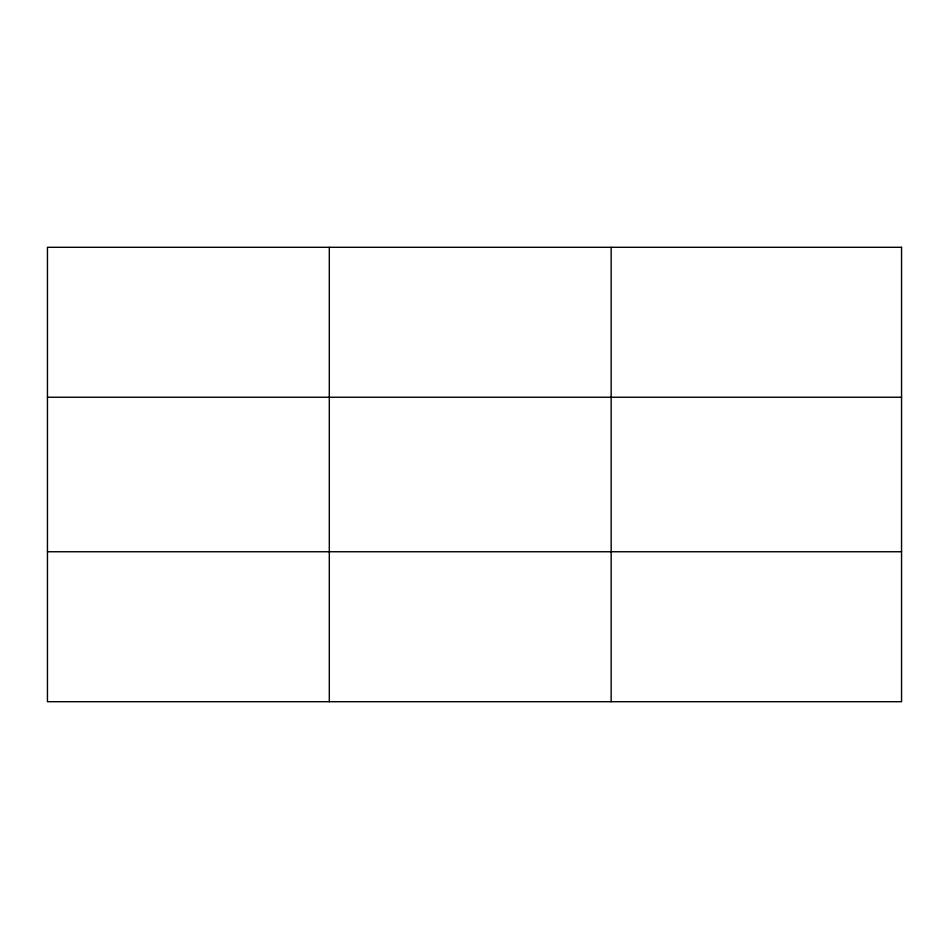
<?xml version="1.0" encoding="UTF-8"?>
<svg xmlns="http://www.w3.org/2000/svg" width="949" height="949" viewBox="0 0 949 949"><rect width="100%" height="100%" fill="white"/><g stroke="black" fill="none" stroke-linecap="round" stroke-linejoin="round"><path stroke-width="1.42" d="M329.303 701.702L329.303 247.298M611.156 701.702L611.156 247.298M47.45 397.251L901.55 397.251M47.45 551.749L901.55 551.749M901.55 247.298L47.45 247.298L47.45 701.702L901.55 701.702L901.55 247.298"/></g></svg>
